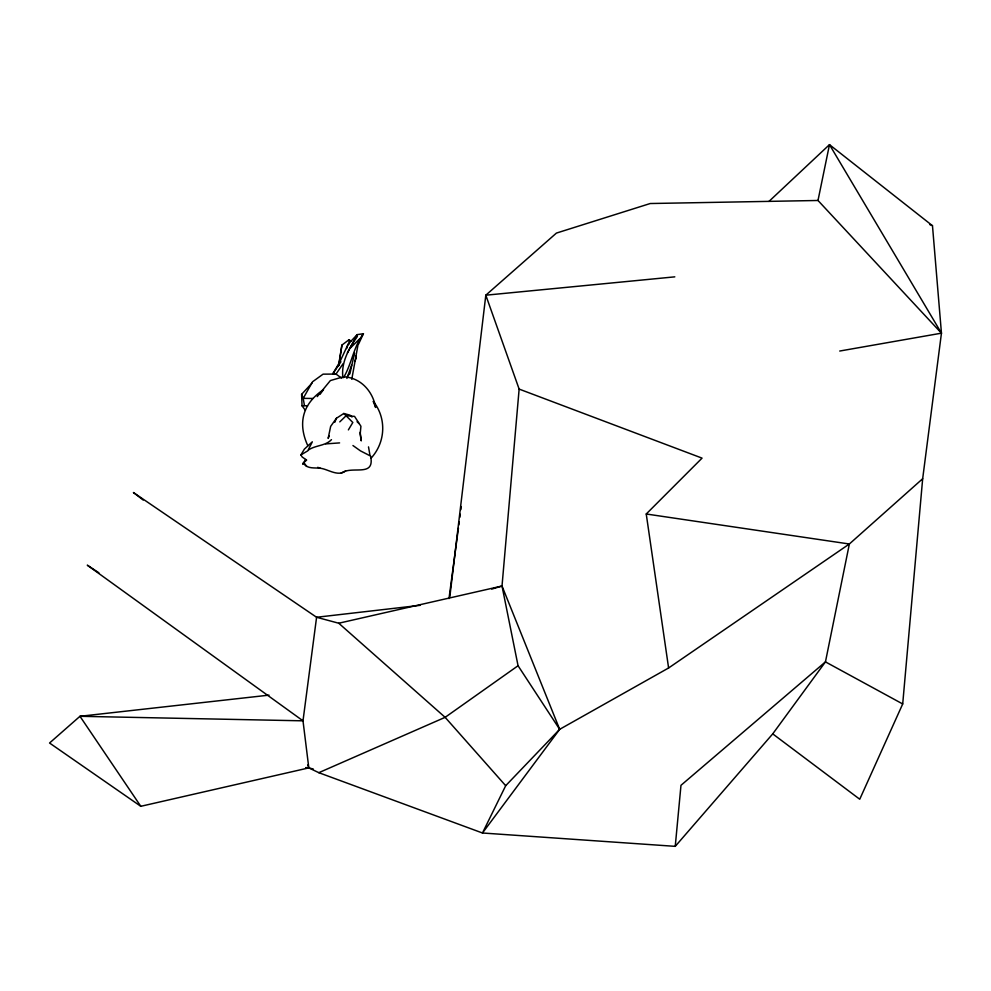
<?xml version="1.0" encoding="UTF-8"?>
<svg xmlns="http://www.w3.org/2000/svg" width="991" height="991" viewBox="0 0 991 991"><rect width="100%" height="100%" fill="white"/><g stroke="black" fill="none" stroke-linecap="round" stroke-linejoin="round"><path stroke-width="1.49" d="M302.775 464.37L305.575 459.539M342.886 377.484C340.978 362.347 348.981 348.386 357.392 336.432M922.671 478.727L849.361 543.997L668.603 667.984L559.667 729.326L505.695 785.702L482.468 832.997L559.667 729.326L518.058 665.741L502.016 586.015L519.135 389.091L485.813 295.194L556.422 233.083L650.207 203.527L817.996 200.479L941.45 333.174L922.671 478.727L902.702 703.957L859.742 799.242L772.732 733.873L675.243 846.351L482.468 832.997L318.817 772.683L308.808 767.889L305.736 767.591M675.243 846.351L680.978 785.318L825.453 661.877L849.361 543.997L646.243 513.995L668.603 667.984M338.538 365.741L341.92 345.091L348.931 339.802L351.52 341.288M449.765 597.375L485.813 295.194L674.821 276.848M448.985 598.601L458.424 528.03M458.833 524.97L459.242 521.898M459.849 517.302L460.27 514.23M460.877 509.622L461.286 506.562M341.92 345.091L338.786 365.592M357.974 345.004L351.768 379.318M817.996 200.479L829.479 144.649L932.481 225.713L941.45 333.174L839.724 351.037M354.555 353.192L349.897 373.756L347.618 375.812M346.639 348.547L348.089 344.249L357.156 334.648L363.437 333.707L358.556 344.112M346.887 378.438L351.632 365.233M363.437 333.707C353.552 346.516 351.842 363.771 343.53 377.621M355.051 361.021L356.091 358.209L355.496 355.67M329.247 435.73L328.145 438.418L330.66 426.365L336.42 418.276L343.79 413.482L349.972 415.155L352.003 417.038M334.772 422.302L336.42 418.276M348.089 344.249L340.223 361.108L332.939 373.644L335.999 374.065L341.722 378.19M300.905 454.919L307.792 450.818L312.326 441.813L304.398 449.096L300.905 454.919L302.193 457L306.653 460.097L302.788 463.441M347.42 352.771L357.156 334.648M317.219 396.611L330.375 380.569L343.307 376.815C360.427 377.336 372.901 391.234 375.639 407.474L373.235 401.355C386.775 418.165 385.635 442.407 370.993 458.263M348.374 429.896L352.821 422.488L343.79 413.482M332.939 373.644L340.929 361.777M343.084 363.722L335.999 374.065L323.078 374.152L312.537 381.795L303.196 398.37L304.46 405.616L307.495 406.087M772.732 733.873L825.453 661.877L902.702 703.957M320.056 394.282L323.512 389.624C302.577 403.733 297.436 423.083 307.829 445.764M305.389 410.361L302.032 405.79L301.598 394.356L311.818 383.319M646.243 513.995L702.062 458.127L519.135 389.091M350.182 348.225L359.337 339.157M339.777 421.881L346.144 415.725L354.555 416.381L360.922 426.254L360.179 434.083L361.244 440.884L360.179 432.262M768.966 201.421L829.479 144.649L941.45 333.174M308.535 449.926C315.757 445.07 325.283 446.086 331.477 439.657M518.058 665.741L445.132 717.335L318.817 772.683M306.69 466.414L304.609 463.59L304.076 464.023C308.374 469.523 316.018 467.207 321.877 468.508C329.285 470.093 338.377 476.547 345.562 471.022M491.747 589.112L502.016 586.015L559.667 729.326M341.053 473.277C351.916 465.076 375.143 477.996 370.609 456.071L360.427 450.855L352.945 445.529M269.007 695.137L79.974 716.295L49.55 743.015L140.796 806.302L308.808 767.889L313.292 769.041M143.187 500.046L133.401 492.515L316.587 617.269L338.749 623.228L502.016 586.015M420.246 605.315L316.587 617.269L302.998 720.829L308.808 767.889L307.78 764.965M339.591 442.903L325.717 443.894M302.032 405.79L304.46 405.616M312.859 398.469L303.196 398.37L301.598 394.356M317.702 467.331L320.341 468.272M929.669 224.523L932.481 225.713M98.865 572.773L87.282 565.167L302.998 720.829L79.974 716.295L140.796 806.302M338.749 623.228L445.132 717.335L505.695 785.702M357.082 421.745L359.114 423.64M350.145 341.499L348.931 339.802L349.327 343.964M368.503 446.879L369.99 455.426"/></g></svg>
